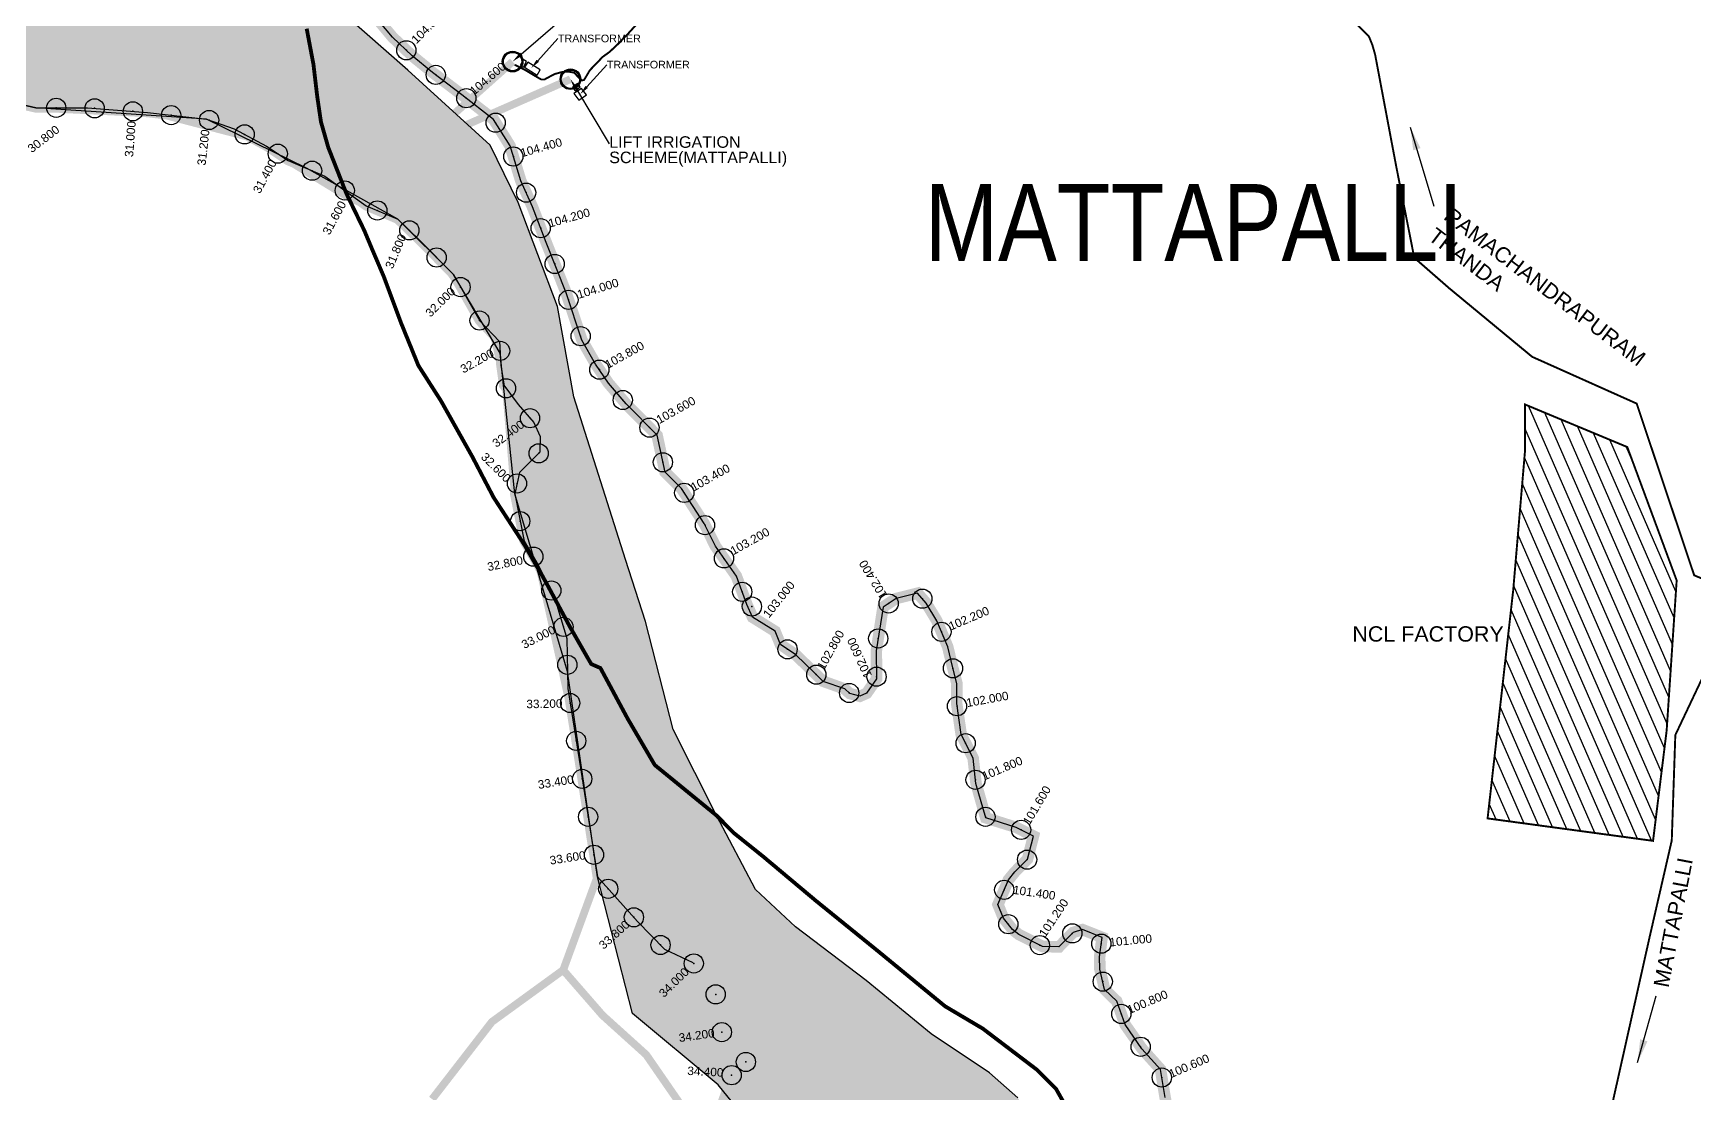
# Model space of a CAD drawing. Header units: millimetres. Extents: x 345922 to 402103, y 1833175 to 1858598.
# Drawn here: x 370049 to 374373, y 1847451 to 1850210 of the extents above; entities that cross this region are included whole.
import ezdxf
from ezdxf import colors
from ezdxf.entities.mleader import LeaderData, LeaderLine
from ezdxf.enums import TextEntityAlignment as Align
from ezdxf.math import Vec2, Vec3

# ---------------------------------------------------------------- set-up
doc = ezdxf.new("R2010")
doc.units = ezdxf.units.MM
doc.header["$PDMODE"] = 32
doc.header["$PDSIZE"] = 50
doc.linetypes.add('JIS_02_1.0', pattern=[2, 1, -1])
for name, color, linetype in [('BND', 160, 'Continuous'), ('FRL', 3, 'Continuous'), ('points', 161, 'Continuous'), ('ROADS', 10, 'Continuous'), ('STREAM111', 4, 'Continuous'), ('VILLAGE AREA', 44, 'Continuous'), ('VILLAGE NAMES', 7, 'Continuous')]:
    doc.layers.add(name, color=color, linetype=linetype)
doc.styles.add('FONT1', font='Arial')
doc.styles.get("Standard").update_dxf_attribs({"font": 'arial.ttf'})
doc.styles.add('style1', font='')
doc.styles.get('style1').set_extended_font_data('Bahnschrift Condensed')
doc.dimstyles.get("Standard").update_dxf_attribs({"dimtxt": 0.18, "dimasz": 0.18, "dimexe": 0.18, "dimexo": 0.0625, "dimgap": 0.09, "dimtad": 0, "dimtih": 1, "dimtoh": 1, "dimdec": 4, "dimzin": 0, "dimdsep": 46, "dimtxsty": 'Standard', "dimcen": 0.09, "dimadec": 0, "dimazin": 0, "dimtfac": 1, "dimtdec": 4, "dimtofl": 0, "dimtmove": 0, "dimatfit": 3, "dimfxl": 1, "dimtolj": 1, "dimtzin": 0, "dimarcsym": 0})

msp = doc.modelspace()

# ---------------------------------------------------------------- hatches: boundary and pattern name
at = {"layer": 'points', "linetype": 'Continuous'}
h = msp.add_hatch(color=190, dxfattribs=at)
edge = h.paths.add_edge_path(flags=16)
edge.add_arc((371297.4, 1850136.3), 23.8, 0, 360)
edge = h.paths.add_edge_path()
edge.add_arc((371297.4, 1850136.3), 26.9, 0, 360)
h = msp.add_hatch(color=190, dxfattribs=at)
edge = h.paths.add_edge_path(flags=16)
edge.add_arc((371448.1, 1850090.4), 23.8, 0, 360)
edge = h.paths.add_edge_path()
edge.add_arc((371448.1, 1850090.4), 26.9, 0, 360)
at = {"layer": 'STREAM111'}
h = msp.add_hatch(dxfattribs=at)
h.set_pattern_fill('DASH,_O', color=4, scale=20, angle=45)
h.set_pattern_definition([(45, (0, 0), (7e-15, 89.8025612), [63.5, -63.5])])
edge = h.paths.add_edge_path()
edge.add_line((360312.4, 1845904.9), (360480.1, 1845907.5))
edge.add_line((360480.1, 1845907.5), (360557.2, 1845894.3))
edge.add_line((360557.2, 1845894.3), (360821, 1845809.2))
edge.add_line((360821, 1845809.2), (361124.9, 1845679.8))
edge.add_line((361124.9, 1845679.8), (361436.3, 1845577.4))
edge.add_line((361436.3, 1845577.4), (361695, 1845540.3))
edge.add_line((361695, 1845540.3), (361829.6, 1845532.7))
edge.add_line((361829.6, 1845532.7), (362216, 1845547.5))
edge.add_line((362216, 1845547.5), (362300.6, 1845547))
edge.add_line((362300.6, 1845547), (362320.4, 1845505.3))
edge.add_line((362320.4, 1845505.3), (362339.3, 1845504.7))
edge.add_line((362339.3, 1845504.7), (362352.2, 1845518.6))
edge.add_line((362352.2, 1845518.6), (362450.3, 1845520.1))
edge.add_line((362450.3, 1845520.1), (362712.6, 1845397.4))
edge.add_line((362712.6, 1845397.4), (363038.7, 1845362.4))
edge.add_line((363038.7, 1845362.4), (363526.7, 1845388.4))
edge.add_line((363526.7, 1845388.4), (364040.3, 1845531.1))
edge.add_line((364040.3, 1845531.1), (364255.8, 1845521))
edge.add_line((364255.8, 1845521), (364342.1, 1845671))
edge.add_line((364342.1, 1845671), (365004.6, 1846711.3))
edge.add_line((365004.6, 1846711.3), (365605.4, 1847420.4))
edge.add_line((365605.4, 1847420.4), (365918.3, 1847841.6))
edge.add_line((365918.3, 1847841.6), (365878.7, 1848090.8))
edge.add_line((365878.7, 1848090.8), (365924, 1848305))
edge.add_line((365924, 1848305), (366156.5, 1848619.5))
edge.add_line((366156.5, 1848619.5), (366280.2, 1848725.3))
edge.add_line((366280.2, 1848725.3), (366437.8, 1848794.5))
edge.add_line((366437.8, 1848794.5), (366629.9, 1848860.6))
edge.add_line((366629.9, 1848860.6), (366661.1, 1848902.5))
edge.add_line((366661.1, 1848902.5), (366851.1, 1849031))
edge.add_line((366851.1, 1849031), (367076, 1849132))
edge.add_line((367076, 1849132), (367572, 1849263.5))
edge.add_line((367572, 1849263.5), (367784.8, 1849294.3))
edge.add_line((367784.8, 1849294.3), (368319.3, 1849535.4))
edge.add_line((368319.3, 1849535.4), (368559.9, 1849652.3))
edge.add_line((368559.9, 1849652.3), (368808.4, 1849776.7))
edge.add_line((368808.4, 1849776.7), (369389.2, 1850008.7))
edge.add_line((369389.2, 1850008.7), (369588.7, 1850036.9))
edge.add_line((369588.7, 1850036.9), (369888.9, 1850054.2))
edge.add_line((369888.9, 1850054.2), (370056.2, 1850015.8))
edge.add_line((370056.2, 1850015.8), (370500.8, 1849986.4))
edge.add_line((370500.8, 1849986.4), (370760.6, 1849858.5))
edge.add_line((370760.6, 1849858.5), (370998.4, 1849726.3))
edge.add_line((370998.4, 1849726.3), (371143.5, 1849582))
edge.add_line((371143.5, 1849582), (371265.2, 1849377))
edge.add_line((371265.2, 1849377), (371303, 1849010.8))
edge.add_line((371303, 1849010.8), (371440.3, 1848548.1))
edge.add_line((371440.3, 1848548.1), (371518.2, 1848014))
edge.add_line((371518.2, 1848014), (371609.4, 1847658))
edge.add_line((371609.4, 1847658), (371832.6, 1847472.2))
edge.add_line((371832.6, 1847472.2), (372158.3, 1847071.2))
edge.add_line((372158.3, 1847071.2), (372338.4, 1846857.5))
edge.add_line((372338.4, 1846857.5), (372543.7, 1846547.9))
edge.add_line((372543.7, 1846547.9), (372690.6, 1846393.3))
edge.add_line((372690.6, 1846393.3), (373054, 1846066.4))
edge.add_line((373054, 1846066.4), (373259, 1845909.1))
edge.add_line((373259, 1845909.1), (373481, 1845784.8))
edge.add_line((373481, 1845784.8), (373756.3, 1845640.9))
edge.add_line((373756.3, 1845640.9), (373996.6, 1845568.4))
edge.add_line((373996.6, 1845568.4), (374200, 1845585.5))
edge.add_line((374200, 1845585.5), (374487.4, 1845634.4))
edge.add_line((374487.4, 1845634.4), (374726.7, 1845715.3))
edge.add_line((374726.7, 1845715.3), (375064.6, 1845862.9))
edge.add_line((375064.6, 1845862.9), (375537.5, 1845990.1))
edge.add_line((375537.5, 1845990.1), (375905.4, 1846141.8))
edge.add_line((375905.4, 1846141.8), (375577, 1846618.8))
edge.add_line((375577, 1846618.8), (375526.7, 1846545.7))
edge.add_line((375526.7, 1846545.7), (375428.1, 1846321.7))
edge.add_line((375428.1, 1846321.7), (375393.9, 1846260.6))
edge.add_line((375393.9, 1846260.6), (375319.8, 1846223.6))
edge.add_line((375319.8, 1846223.6), (375200.2, 1846158.1))
edge.add_line((375200.2, 1846158.1), (374896.2, 1846028.1))
edge.add_line((374896.2, 1846028.1), (374775.1, 1845992.5))
edge.add_line((374775.1, 1845992.5), (374659.8, 1845954.1))
edge.add_line((374659.8, 1845954.1), (374468.6, 1845908.4))
edge.add_line((374468.6, 1845908.4), (374304.7, 1845888.5))
edge.add_line((374304.7, 1845888.5), (374162.3, 1845877.1))
edge.add_line((374162.3, 1845877.1), (373881.3, 1845912.8))
edge.add_line((373881.3, 1845912.8), (373777.3, 1845949.8))
edge.add_line((373777.3, 1845949.8), (373681.8, 1846023.8))
edge.add_line((373681.8, 1846023.8), (373544.8, 1846193.8))
edge.add_line((373544.8, 1846193.8), (373472.2, 1846297.7))
edge.add_line((373472.2, 1846297.7), (373393.8, 1846394.5))
edge.add_line((373393.8, 1846394.5), (373284.1, 1846492.6))
edge.add_line((373284.1, 1846492.6), (373009.7, 1846804.4))
edge.add_line((373009.7, 1846804.4), (372901.1, 1846958.2))
edge.add_line((372901.1, 1846958.2), (372766.8, 1847192.8))
edge.add_line((372766.8, 1847192.8), (372656.1, 1847372.7))
edge.add_line((372656.1, 1847372.7), (372613, 1847438))
edge.add_line((372613, 1847438), (372539.3, 1847503.3))
edge.add_line((372539.3, 1847503.3), (372387.6, 1847604.7))
edge.add_line((372387.6, 1847604.7), (372217.7, 1847744.1))
edge.add_line((372217.7, 1847744.1), (372034, 1847883.4))
edge.add_line((372034, 1847883.4), (371929.6, 1847980.7))
edge.add_line((371929.6, 1847980.7), (371828.7, 1848173.2))
edge.add_line((371828.7, 1848173.2), (371715.3, 1848396.9))
edge.add_line((371715.3, 1848396.9), (371643.8, 1848678.5))
edge.add_line((371643.8, 1848678.5), (371591.1, 1848840))
edge.add_line((371591.1, 1848840), (371456.5, 1849263.5))
edge.add_line((371456.5, 1849263.5), (371414.2, 1849498.9))
edge.add_line((371414.2, 1849498.9), (371312, 1849769.7))
edge.add_line((371312, 1849769.7), (371239, 1849918.9))
edge.add_line((371239, 1849918.9), (371024.5, 1850114.1))
edge.add_line((371024.5, 1850114.1), (370792.3, 1850318.7))
edge.add_line((370792.3, 1850318.7), (370617, 1850424.1))
edge.add_line((370617, 1850424.1), (370453.2, 1850451.6))
edge.add_line((370453.2, 1850451.6), (370045.9, 1850438.7))
edge.add_line((370045.9, 1850438.7), (369901.1, 1850435.9))
edge.add_line((369901.1, 1850435.9), (369863.2, 1850432))
edge.add_line((369863.2, 1850432), (369636.1, 1850417.2))
edge.add_line((369636.1, 1850417.2), (369473.7, 1850396.9))
edge.add_line((369473.7, 1850396.9), (369263.9, 1850383.4))
edge.add_line((369263.9, 1850383.4), (369125.1, 1850352.9))
edge.add_line((369125.1, 1850352.9), (368996.5, 1850292.1))
edge.add_line((368996.5, 1850292.1), (368861.2, 1850204.2))
edge.add_line((368861.2, 1850204.2), (368671.7, 1850102.8))
edge.add_line((368671.7, 1850102.8), (368448.3, 1850018.3))
edge.add_line((368448.3, 1850018.3), (368272.4, 1849913.5))
edge.add_line((368272.4, 1849913.5), (368004.2, 1849827.1))
edge.add_line((368004.2, 1849827.1), (367788.8, 1849714.8))
edge.add_line((367788.8, 1849714.8), (367519.3, 1849605.2))
edge.add_line((367519.3, 1849605.2), (367186.6, 1849449))
edge.add_line((367186.6, 1849449), (366786.7, 1849232))
edge.add_line((366786.7, 1849232), (366520.6, 1849095.8))
edge.add_line((366520.6, 1849095.8), (366203.8, 1848968.1))
edge.add_line((366203.8, 1848968.1), (366030.8, 1848868.4))
edge.add_line((366030.8, 1848868.4), (365841.2, 1848735.4))
edge.add_line((365841.2, 1848735.4), (365673, 1848657.9))
edge.add_arc((365678.8, 1848638.8), 20, 106.8474, 172.1337)
edge.add_arc((366210.4, 1848161.8), 730.8, 138.9743, 154.1147)
edge.add_line((365552.9, 1848480.9), (365495.4, 1848364.8))
edge.add_arc((365995.6, 1848175.1), 535, 159.2374, 179.5382)
edge.add_line((365460.7, 1848179.4), (365365.8, 1848042.3))
edge.add_line((365365.8, 1848042.3), (365228.7, 1847989.9))
edge.add_line((365228.7, 1847989.9), (365128.7, 1847897.9))
edge.add_line((365128.7, 1847897.9), (364872.5, 1847479.8))
edge.add_spline(control_points=[(364872.5, 1847479.8), (364751.5, 1847238.1), (364508.2, 1846751.8), (364198.4, 1846147.9), (363744.8, 1845891.7), (363315.2, 1845910.5), (362809.7, 1845812), (362342.9, 1846131.5), (361754.6, 1846130), (361221.5, 1846087.1), (360745.8, 1846143.6), (360403.7, 1846216.2), (360146.2, 1846435.8), (359817, 1846535.7), (359424, 1846595.5), (359070.8, 1846351.3), (358733.8, 1846232.3), (358457.7, 1845994.9), (358118.2, 1845832.2), (357705.8, 1845724.4), (357317.7, 1845758.8), (357023.9, 1845510.6), (356849.3, 1845128.2), (356580, 1844792.4), (356446, 1844297.4), (356030.9, 1843955.3), (355574.1, 1843591.3), (355217, 1843272.9), (354944.6, 1842979.2), (354741.7, 1842776.2), (354523.6, 1842634), (354411.3, 1842454.7), (354037.5, 1842257.1), (353652.6, 1842879.1), (352957.2, 1842601.1), (352440.3, 1843123.6), (351871, 1843339), (351505.9, 1843559), (351379.9, 1843635)], knot_values=[0, 0, 0, 0, 816.927526, 1643.761803, 1962.087642, 2311.263035, 2917.580945, 3432.028985, 3904.205199, 4642.49363, 5040.443251, 5342.292141, 5671.412453, 6026.576286, 6370.093912, 6811.380667, 7250.662048, 7436.99095, 7895.132819, 8364.635402, 8711.468131, 9007.199942, 9440.815909, 9972.938838, 10276.359737, 10947.391125, 11503.408839, 12052.094683, 12374.742608, 12705.71871, 12912.047162, 13143.644243, 13334.200632, 14061.252952, 14648.51574, 15221.119517, 16056.071013, 16495.766696, 16495.766696, 16495.766696, 16495.766696], degree=3, periodic=0)
edge.add_line((351379.9, 1843635), (351106.5, 1843677.9))
edge.add_line((351106.5, 1843677.9), (350518.1, 1843637.9))
edge.add_line((350518.1, 1843637.9), (349724.7, 1843369))
edge.add_line((349724.7, 1843369), (349436.5, 1843040.9))
edge.add_line((349436.5, 1843040.9), (349048.2, 1842444.9))
edge.add_line((349048.2, 1842444.9), (348671.9, 1842188.8))
edge.add_line((348671.9, 1842188.8), (348888.3, 1841967.1))
edge.add_line((348888.3, 1841967.1), (349205.6, 1842299.6))
edge.add_line((349205.6, 1842299.6), (349306, 1842415.8))
edge.add_line((349306, 1842415.8), (349375, 1842547))
edge.add_line((349375, 1842547), (349580.2, 1842817.4))
edge.add_line((349580.2, 1842817.4), (349946.5, 1843185.7))
edge.add_line((349946.5, 1843185.7), (350272.4, 1843335.3))
edge.add_line((350272.4, 1843335.3), (350789.1, 1843428))
edge.add_line((350789.1, 1843428), (350998.9, 1843450.7))
edge.add_line((350998.9, 1843450.7), (351278.4, 1843398.7))
edge.add_line((351278.4, 1843398.7), (351614, 1843322.1))
edge.add_line((351614, 1843322.1), (352008.9, 1843081.7))
edge.add_line((352008.9, 1843081.7), (352174.8, 1842941.3))
edge.add_line((352174.8, 1842941.3), (352417, 1842669.9))
edge.add_line((352417, 1842669.9), (353146.2, 1842474.1))
edge.add_line((353146.2, 1842474.1), (353409.4, 1842271.6))
edge.add_line((353409.4, 1842271.6), (354057, 1842133))
edge.add_line((354057, 1842133), (354305.9, 1842172.8))
edge.add_line((354305.9, 1842172.8), (354684.2, 1842415.5))
edge.add_line((354684.2, 1842415.5), (355191.1, 1842879.5))
edge.add_line((355191.1, 1842879.5), (355737, 1843173.6))
edge.add_line((355737, 1843173.6), (356070, 1843283.5))
edge.add_line((356070, 1843283.5), (356311.5, 1843442.1))
edge.add_line((356311.5, 1843442.1), (356569.1, 1843861.7))
edge.add_line((356569.1, 1843861.7), (356851.2, 1844266.5))
edge.add_line((356851.2, 1844266.5), (357016.9, 1844488.8))
edge.add_line((357016.9, 1844488.8), (357044.6, 1844633.6))
edge.add_line((357044.6, 1844633.6), (357119.9, 1844730.1))
edge.add_line((357119.9, 1844730.1), (357281.4, 1844886.2))
edge.add_line((357281.4, 1844886.2), (357507.2, 1845123.6))
edge.add_line((357507.2, 1845123.6), (357846, 1845373.9))
edge.add_line((357846, 1845373.9), (358539.6, 1845695.9))
edge.add_line((358539.6, 1845695.9), (358987.5, 1845842.6))
edge.add_line((358987.5, 1845842.6), (359498.8, 1845883.5))
edge.add_line((359498.8, 1845883.5), (360096, 1845862))
edge.add_line((360096, 1845862), (360175.6, 1845873.5))
edge.add_line((360175.6, 1845873.5), (360312.4, 1845904.9))
at = {"layer": 'VILLAGE AREA'}
h = msp.add_hatch(dxfattribs=at)
h.set_pattern_fill('ANSI31,_O', color=256, scale=10, angle=68.5464)
h.set_pattern_definition([(113.5464313, (0, 0), (-29.1063882, -12.6838743), [])])
h.paths.add_polyline_path([(374199.8, 1849132.7), (374328.4, 1848785.4), (374302.3, 1848394.6), (374266.9, 1848107.4), (373836.1, 1848165.8), (373902.8, 1848760.2), (373933.4, 1849121.4), (373933.4, 1849243.6)])

# ---------------------------------------------------------------- linework, layer by layer
at = {"layer": 'BND', "linetype": 'JIS_02_1.0', "lineweight": 30, "ltscale": 50}
for points, const_width in [([(370761.3, 1850221.9), (370778.9, 1850128.9), (370788.6, 1850046.2), (370798.4, 1849979.6), (370817.4, 1849912.9), (370864.8, 1849792.3), (370911.1, 1849696.8), (370931.4, 1849648.4), (370961.8, 1849577.1), (371006.8, 1849456.3), (371052.1, 1849344.9), (371111.1, 1849252.6), (371192.6, 1849107.4), (371248, 1849001.5), (371328.7, 1848877.4), (371383, 1848782.9), (371447.5, 1848663.1), (371502.1, 1848567.8), (371526.1, 1848557.3), (371597.4, 1848424.8), (371667.6, 1848304.9), (371828.7, 1848173.2), (371873.1, 1848128.1), (371948.4, 1848067.8), (372086.4, 1847952), (372250.7, 1847818.8), (372423.5, 1847676.7), (372521.8, 1847618.5), (372662.1, 1847511.9), (372712.2, 1847462.1), (372828.1, 1847256.2)], 10), ([(369503, 1850013), (369888.9, 1850054.2), (370056.2, 1850015.8), (370379.3, 1850000.1), (370614.7, 1849938.7), (370869.3, 1849783.2), (370998.4, 1849726.3), (371128.6, 1849597), (371249.2, 1849422.3), (371280.1, 1849286), (371303, 1849010.8), (371371.3, 1848803.3), (371451.8, 1848437.4), (371518.2, 1848014), (371429.1, 1847771)], 20), ([(371087.9, 1847435), (371243.5, 1847636.1), (371429.1, 1847771), (371531.7, 1847653.1), (371645.2, 1847550.7), (371748.4, 1847401.3)], 20)]:
    msp.add_lwpolyline(points, dxfattribs=dict(at, const_width=const_width))
at = {"layer": 'FRL', "color": 84, "const_width": 30}
msp.add_lwpolyline([(370953, 1850238), (370984.6, 1850200), (371036.3, 1850151), (371089.1, 1850108), (371165.3, 1850049.7), (371248, 1849985.6), (371290.8, 1849917), (371318.9, 1849825.6), (371348.9, 1849758.4), (371385, 1849665.2), (371436.8, 1849534.1), (371478, 1849411), (371513.7, 1849348.7), (371546.8, 1849299.1), (371592.9, 1849245), (371673.7, 1849163.2), (371694.4, 1849067.3), (371736.8, 1849025.2), (371796.4, 1848933.4), (371825.5, 1848874.6), (371880, 1848796.8), (371907.6, 1848722.7), (371922.2, 1848689.6), (371980.8, 1848653), (371994.6, 1848618.9), (372035, 1848591.4), (372082.4, 1848545.5), (372106.5, 1848522.7), (372162.3, 1848502.8), (372175.4, 1848491), (372201.5, 1848483.8), (372219.2, 1848491.5), (372245.2, 1848529), (372244.5, 1848602.5), (372262, 1848716.2), (372295.9, 1848738.2), (372352, 1848752.2), (372374.1, 1848726.6), (372402, 1848680.6), (372430.3, 1848612.8), (372443.5, 1848558.3), (372454.4, 1848517.1), (372453.7, 1848464.7), (372465.5, 1848384), (372496.6, 1848323), (372504, 1848257.1), (372529.4, 1848167.4), (372609, 1848142.3), (372653.6, 1848119.9), (372638.2, 1848059.6), (372605.2, 1848026.4), (372588.5, 1848006), (372561.2, 1847941.7), (372575.5, 1847906.2), (372599.1, 1847876.7), (372615.5, 1847863.6), (372677.3, 1847832.5), (372719.8, 1847831.1), (372757.3, 1847869), (372781.2, 1847876.4), (372832.2, 1847856.2), (372826, 1847805.3), (372826.6, 1847773.5), (372839, 1847720.6), (372870.5, 1847689.9), (372892.2, 1847629), (372936.2, 1847566.3), (372984.5, 1847512.4), (372996.4, 1847439.5), (373005.1, 1847395.9)], dxfattribs=at)
at = {"layer": 'FRL', "color": 82}
msp.add_lwpolyline([(372996.4, 1847439.5), (372984.5, 1847512.4), (372936.2, 1847566.3), (372892.2, 1847629), (372870.5, 1847689.9), (372839, 1847720.6), (372826.6, 1847773.5), (372826, 1847805.3), (372832.2, 1847856.2), (372781.2, 1847876.4), (372757.3, 1847869), (372719.8, 1847831.1), (372677.3, 1847832.5), (372615.5, 1847863.6), (372599.1, 1847876.7), (372575.5, 1847906.2), (372561.2, 1847941.7), (372588.5, 1848006), (372605.2, 1848026.4), (372638.2, 1848059.6), (372653.6, 1848119.9), (372609, 1848142.3), (372529.4, 1848167.4), (372504, 1848257.1), (372496.6, 1848323), (372465.5, 1848384), (372453.7, 1848464.7), (372454.4, 1848517.1), (372443.5, 1848558.3), (372430.3, 1848612.8), (372402, 1848680.6), (372374.1, 1848726.6), (372352, 1848752.2), (372295.9, 1848738.2), (372262, 1848716.2), (372244.5, 1848602.5), (372245.2, 1848529), (372219.2, 1848491.5), (372201.5, 1848483.8), (372175.4, 1848491), (372162.3, 1848502.8), (372106.5, 1848522.7), (372082.4, 1848545.5), (372035, 1848591.4), (371994.6, 1848618.9), (371980.8, 1848653), (371922.2, 1848689.6), (371907.6, 1848722.7), (371880, 1848796.8), (371825.5, 1848874.6), (371796.4, 1848933.4), (371736.8, 1849025.2), (371694.4, 1849067.3), (371673.7, 1849163.2), (371592.9, 1849245), (371546.8, 1849299.1), (371513.7, 1849348.7), (371478, 1849411), (371436.8, 1849534.1), (371385, 1849665.2), (371348.9, 1849758.4), (371318.9, 1849825.6), (371290.8, 1849917), (371248, 1849985.6), (371165.3, 1850049.7), (371089.1, 1850108), (371036.3, 1850151), (370984.6, 1850200), (370953, 1850238)], dxfattribs=at)
at = {"layer": 'FRL', "color": 84}
msp.add_lwpolyline([(369888.9, 1850054.2, 25, 25, 0), (370056.2, 1850015.8, 25, 25, 0), (370190.8, 1850016, 25, 25, 0), (370346.5, 1850003.8, 25, 25, 0), (370500.8, 1849986.4, 25, 25, 0), (370572.8, 1849961.3, 25, 25, 0), (370656.5, 1849916.1, 25, 25, 0), (370712.7, 1849878.9, 25, 25, 0), (370808.4, 1849838, 25, 25, 0), (370916.3, 1849760.9, 25, 25, 0), (370998.4, 1849726.3, 25, 25, 0), (371055.1, 1849671, 25, 25, 0), (371143.5, 1849582, 25, 25, 0), (371211.9, 1849461.1, 25, 25, 0), (371263.2, 1849407.8, 25, 25, 0), (371267.1, 1849346.3, 25, 25, 0), (371274.3, 1849296.2, 25, 25, 0), (371274.3, 1849293.9, 25, 25, 0), (371312.1, 1849243.1, 25, 25, 0), (371353, 1849196.2, 25, 25, 0), (371369.6, 1849160.3, 25, 25, 0), (371368.3, 1849119.3, 25, 25, 0), (371315.1, 1849066, 25, 25, 0), (371303, 1849010.8, 25, 25, 0), (371327.8, 1848887.6, 25, 25, 0), (371363.5, 1848826.8, 25, 25, 0), (371406, 1848744.2, 25, 25, 0), (371438.9, 1848634.5, 25, 25, 0), (371441.1, 1848504.3, 25, 25, 0), (371474.3, 1848297.1, 25, 25, 0), (371518.2, 1848014, 25, 25, 0), (371622.8, 1847897.7, 25, 25, 0), (371693.1, 1847825.6, 25, 25, 0), (371767, 1847791, 25, 25, 0), (371825, 1847717, 25, 25, 0), (371840, 1847612, 25, 25, 0), (371893, 1847550, 25, 25, 0), (371927, 1847498, 25, 25, 0), (371868, 1847498, 25, 25, 0), (371841, 1847418, 25, 25, 0)], format="xyseb", dxfattribs=at)
at = {"layer": 'points', "color": 190, "linetype": 'Continuous', "const_width": 20}
for points in [[(371121, 1849978.7), (371297.4, 1850136.3)], [(371150.2, 1849959.6), (371448.1, 1850090.4)]]:
    msp.add_lwpolyline(points, dxfattribs=at)
at = {"layer": 'points', "color": 190, "linetype": 'Continuous'}
for points in [[(371326, 1850122), (371333.5, 1850136.6), (371324.6, 1850142), (371317.4, 1850126.1), (371326, 1850122)], [(371361.5, 1850100.9), (371369.3, 1850115), (371337.2, 1850135.1), (371328, 1850121.6), (371361.5, 1850100.9)], [(371453.7, 1850068.7), (371460.4, 1850060.2), (371473.4, 1850070.1), (371466.4, 1850079), (371453.7, 1850068.7)], [(371457.2, 1850053.5), (371470.1, 1850036), (371489.6, 1850049.9), (371477.2, 1850066.3), (371457.2, 1850053.5)]]:
    msp.add_lwpolyline(points, dxfattribs=at)
at = {"layer": 'points', "color": 2, "linetype": 'Continuous'}
msp.add_lwpolyline([(369888.9, 1850054.2), (370056.2, 1850015.8), (370190.8, 1850016), (370346.5, 1850003.8), (370500.8, 1849986.4), (370572.8, 1849961.3), (370656.5, 1849916.1), (370712.7, 1849878.9), (370808.4, 1849838), (370916.3, 1849760.9), (370998.4, 1849726.3), (371055.1, 1849671), (371143.5, 1849582), (371211.9, 1849461.1), (371263.2, 1849407.8), (371267.1, 1849346.3), (371274.3, 1849296.2), (371274.3, 1849293.9), (371312.1, 1849243.1), (371353, 1849196.2), (371369.6, 1849160.3), (371368.3, 1849119.3), (371315.1, 1849066), (371303, 1849010.8), (371327.8, 1848887.6), (371363.5, 1848826.8), (371406, 1848744.2), (371438.9, 1848634.5), (371441.1, 1848504.3), (371474.3, 1848297.1), (371518.2, 1848014), (371622.8, 1847897.7), (371693.1, 1847825.6), (371767, 1847791)], dxfattribs=at)
at = {"layer": 'points', "color": 190}
for centre, radius in [((371297.4, 1850136.3), 26.9), ((371297.4, 1850136.3), 23.8), ((371448.1, 1850090.4), 26.9), ((371448.1, 1850090.4), 23.8)]:
    msp.add_circle(centre, radius, dxfattribs=at)
at = {"layer": 'points'}
for p in [(371020.8, 1850165.7), (371097.5, 1850101.6), (371176.9, 1850040.8), (370109.1, 1850015.9), (370209.1, 1850014.6), (370308.7, 1850006.8), (370408.2, 1849996.8), (370507.3, 1849984.1), (370599.7, 1849946.7), (371253.3, 1849977.1), (370686.1, 1849896.5), (371299.4, 1849889.1), (370775.3, 1849852.1), (370860.5, 1849800.8), (371332.6, 1849795), (370945.2, 1849748.7), (371028.7, 1849696.8), (371370.6, 1849702.5), (371099.6, 1849626.2), (371407.1, 1849609.4), (371162, 1849549.2), (371442.9, 1849516), (371211.3, 1849462.1), (371474.6, 1849421.2), (371264.8, 1849383.1), (371523.4, 1849334.2), (371280.4, 1849285.7), (371584.3, 1849255.1), (371342.9, 1849207.7), (371653.8, 1849183.3), (371365.4, 1849116.4), (371688.8, 1849093), (371308.9, 1849037.9), (371744.4, 1849013.5), (371317.2, 1848939.9), (371798.4, 1848929.4), (371351.4, 1848847.4), (371847.8, 1848842.8), (371398.3, 1848759.1), (371895.3, 1848755.7), (372364.4, 1848737.8), (371920.5, 1848717.4), (372276.5, 1848725.6), (371429.9, 1848664.5), (372414.1, 1848651.6), (372013.4, 1848606.1), (372249.4, 1848634.4), (371440.1, 1848565.8), (372444, 1848556.5), (372088.2, 1848540.1), (372245.1, 1848534.8), (372173.8, 1848492.5), (371447.2, 1848466.3), (372454.6, 1848457.9), (371463, 1848367.6), (372477, 1848361.5), (371478.7, 1848268.8), (372502.9, 1848266.5), (371494, 1848170), (372528.6, 1848170), (372621.4, 1848136.1), (371509.3, 1848071.2), (372637.1, 1848058.5), (371546.4, 1847982.7), (372577.4, 1847979.9), (371613.3, 1847908.3), (372588.2, 1847890.4), (372754.8, 1847866.5), (371682.7, 1847836.3), (372670.4, 1847835.9), (372830.2, 1847839.7), (371769.1, 1847788.3), (372834.2, 1847740.9), (371826.3, 1847707.7), (372882.3, 1847656.8), (371842.2, 1847609.4), (372932.7, 1847571.3), (371904.9, 1847531.8), (371867.8, 1847497.4), (372987.9, 1847491.1)]:
    msp.add_point(p, dxfattribs=at)
at = {"layer": 'ROADS', "const_width": 5}
for points in [[(376034.3, 1852929.1), (375965.6, 1852776.1), (375890.5, 1852679.8), (375651.1, 1852040.5), (375469.9, 1851553.1), (375323.3, 1851017.1), (375166.2, 1850438.2), (375081.9, 1850116.9), (374985.5, 1849767.8), (374892.9, 1849553.6), (374656.6, 1849069.2), (374496.5, 1848745.2), (374324.9, 1848382.9), (374315.6, 1848108.3), (374256.6, 1847851.1), (374155.1, 1847397.2), (374009.8, 1847091.6), (373924.5, 1846700.1), (373771, 1846586.8), (373676.4, 1846448.3), (373552, 1846583.1), (373358.2, 1846875.7), (373284.7, 1846933.7), (373252.9, 1846981)], [(374497.2, 1848747.4), (374374.1, 1848798.7), (374224.2, 1849245.9), (373952.2, 1849367.6), (373736.2, 1849546.1), (373645.2, 1849625.5), (373598.6, 1849861.1), (373543.2, 1850154.6), (373535.9, 1850180), (373527, 1850201.8), (373473.2, 1850255.9), (373341.3, 1850382.6), (373292.4, 1850418.7), (373231.7, 1850454.3), (373183.2, 1850480.6), (373173.2, 1850492.6), (373172.3, 1850507.9), (373172.7, 1850540.3), (373181.6, 1850590.2), (373189.1, 1850634.4), (373176.2, 1850641.1), (373131.3, 1850660.5), (373095.6, 1850687.8)], [(371302.8, 1850127.8), (371329.5, 1850114.8), (371354.1, 1850099.9), (371372.1, 1850089.6), (371380.3, 1850089.6), (371394.1, 1850097.1), (371407.9, 1850104.2), (371426.6, 1850109.1), (371442.5, 1850110.1), (371457.3, 1850107.5), (371472.8, 1850091.9), (371477.7, 1850087.2), (371483.2, 1850088.3), (371489.4, 1850098), (371498.4, 1850113.6), (371509.1, 1850124.7), (371531.9, 1850148.4), (371550.3, 1850161.7), (371572.5, 1850182.6), (371596.8, 1850207.5), (371621.7, 1850234.8)]]:
    msp.add_lwpolyline(points, dxfattribs=at)
at = {"layer": 'STREAM111', "color": 4}
for points in [[(372613, 1847438), (372539.3, 1847503.3), (372387.6, 1847604.7), (372217.7, 1847744.1), (372034, 1847883.4), (371929.6, 1847980.7), (371828.7, 1848173.2), (371715.3, 1848396.9), (371643.8, 1848678.5), (371591.1, 1848840), (371456.5, 1849263.5), (371414.2, 1849498.9), (371312, 1849769.7), (371239, 1849918.9), (371024.5, 1850114.1), (370792.3, 1850318.7)], [(373481, 1845784.8), (373259, 1845909.1), (373054, 1846066.4), (372690.6, 1846393.3), (372543.7, 1846547.9), (372338.4, 1846857.5), (372158.3, 1847071.2), (371832.6, 1847472.2), (371609.4, 1847658), (371518.2, 1848014), (371440.3, 1848548.1), (371303, 1849010.8), (371265.2, 1849377), (371143.5, 1849582), (370998.4, 1849726.3), (370760.6, 1849858.5), (370500.8, 1849986.4), (370056.2, 1850015.8), (369888.9, 1850054.2)]]:
    msp.add_lwpolyline(points, dxfattribs=at)
at = {"layer": 'VILLAGE AREA', "const_width": 5}
msp.add_lwpolyline([(374199.8, 1849132.7), (374328.4, 1848785.4), (374302.3, 1848394.6), (374266.9, 1848107.4), (373836.1, 1848165.8), (373902.8, 1848760.2), (373933.4, 1849121.4), (373933.4, 1849243.6), (374199.8, 1849132.7)], dxfattribs=at)

# ---------------------------------------------------------------- texts
at = {"layer": 'points', "color": 1}
for s, rotation, p in [('104.800', 45.1141, (371047.1, 1850180.9)), ('104.600', 40.4231, (371197.6, 1850047.9)), ('104.400', 15.7088, (371321.5, 1849887.1)), ('104.200', 15.7088, (371394.1, 1849704)), ('104.000', 17.3427, (371469.7, 1849518.4)), ('103.800', 29.247, (371545.8, 1849336)), ('103.600', 29.247, (371679.5, 1849192.2)), ('103.400', 29.247, (371769.2, 1849016.6)), ('103.200', 29.247, (371872.2, 1848850.8)), ('102.400', 121.2124, (372274.4, 1848746.2)), ('103.000', 51.4728, (371964.8, 1848685.8)), ('102.200', 23.0729, (372438.7, 1848654.9)), ('102.800', 61.0162, (372108.4, 1848550.7)), ('102.600', 114.4779, (372233.5, 1848538.1)), ('102.000', 10.204, (372481, 1848455.5)), ('101.800', 23.0729, (372525.7, 1848264.6)), ('101.600', 59.144, (372643.3, 1848146.8)), ('101.400', 351.6729, (372599.2, 1847969.7)), ('101.200', 56.2557, (372684.6, 1847854.8)), ('101.000', 5.4909, (372852.6, 1847832.2)), ('100.800', 23.0729, (372903.7, 1847656.2)), ('100.600', 23.0729, (373012, 1847489.6))]:
    msp.add_text(s, height=22, rotation=rotation, dxfattribs=at).set_placement(p)
for s, rotation, p in [('30.800', 37.4665, (370113.4, 1849963.4)), ('31.000', 85.5192, (370305.6, 1849981.5)), ('31.200', 83.5401, (370497.5, 1849959.4)), ('31.400', 61.6136, (370674.4, 1849878.6)), ('31.600', 61.6136, (370855.6, 1849770.9)), ('31.800', 67.1407, (371011.4, 1849685.6)), ('32.000', 44.7826, (371142.5, 1849543.3)), ('32.200', 29.502, (371245.9, 1849379.8)), ('32.400', 36.7118, (371323.7, 1849195.4)), ('32.600', 315.0395, (371287.5, 1849046.3)), ('32.800', 11.3646, (371323.9, 1848839)), ('33.000', 27.2329, (371406.4, 1848659.4)), ('33.200', 0.9813, (371427.2, 1848465.2)), ('33.400', 9.0833, (371456.2, 1848268.1)), ('33.600', 8.8254, (371487.2, 1848070.6)), ('33.800', 41.966, (371596.9, 1847894.6)), ('34.000', 44.2839, (371751.1, 1847771.6)), ('34.200', 8.1301, (371823.2, 1847607.6)), ('34.400', 357.1082, (371846.4, 1847504.3))]:
    msp.add_text(s, height=22, rotation=rotation, dxfattribs=at).set_placement(p, align=Align.MIDDLE_RIGHT)
at = {"layer": 'ROADS'}
msp.add_text('MATTAPALLI', height=40, rotation=79.2225, dxfattribs=at).set_placement((374307, 1847723.4))
at = {"layer": 'ROADS', "insert": (373743, 1849759.6), "char_height": 40, "width": 655.543, "attachment_point": 1, "rotation": 322.7337}
msp.add_mtext('RAMACHANDRAPURAM THANDA', dxfattribs=at)
at = {"layer": 'VILLAGE AREA', "insert": (373483.9, 1848666.1), "char_height": 40, "width": 394.261, "attachment_point": 1}
msp.add_mtext('NCL FACTORY', dxfattribs=at)
at = {"layer": 'VILLAGE NAMES', "color": 0, "style": 'style1'}
msp.add_text('MATTAPALLI', height=200, dxfattribs=at).set_placement((372370.7, 1849617.3))

# ---------------------------------------------------------------- leaders
at = {"color": 0, "linetype": 'Continuous'}
ml = msp.add_multileader_mtext('Standard', dxfattribs=at)
ml.set_content('\\pxsm0.8,ql;LIFT IRRIGATION SCHEME\\P({\\fArial|b0|i0|c0|p34;\\C256;RAMACHANDRAPURAM THANDA})', style='FONT1')
ml.set_leader_properties()
ml.build(insert=Vec2(0, 0))
ml.multileader.update_dxf_attribs({"text_right_attachment_type": 6, "dogleg_length": 0.36, "arrow_head_size": 30})
ctx = ml.context
ctx.base_point, ctx.char_height, ctx.arrow_head_size, ctx.landing_gap_size, ctx.plane_origin = Vec3(371529.2, 1850336.9), 30, 30, 0.09, Vec3(372927.7, 1850461.7)
ctx.right_attachment = 6
notes = []
notes.append((ctx, [(1, (1, 1, 0), (371528.8, 1850336.9), (1, 0), 0.36, [(0, [(371297.4, 1850136.3)], 0, [])])]))
ctx.mtext.insert, ctx.mtext.flow_direction = Vec3(371529.2, 1850356.3), 5
ml = msp.add_multileader_mtext('Standard', dxfattribs=at)
ml.set_content('\\pxsm0.8,ql;LIFT IRRIGATION \\PSCHEME({\\fArial|b0|i0|c0|p34;\\C256;MATTAPALLI})', style='FONT1')
ml.set_leader_properties()
ml.build(insert=Vec2(0, 0))
ml.multileader.update_dxf_attribs({"text_right_attachment_type": 6, "dogleg_length": 0.36, "arrow_head_size": 30})
ctx = ml.context
ctx.base_point, ctx.char_height, ctx.arrow_head_size, ctx.landing_gap_size, ctx.plane_origin = Vec3(371548.9, 1849922.4), 30, 30, 0.09, Vec3(373524.4, 1849904)
ctx.right_attachment = 6
notes.append((ctx, [(1, (1, 1, 0), (371548.5, 1849922.4), (1, 0), 0.36, [(0, [(371448.1, 1850090.4)], 0, [])])]))
ctx.mtext.insert, ctx.mtext.flow_direction = Vec3(371549, 1849941.8), 5
at = {"layer": 'points', "color": 190, "linetype": 'Continuous'}
ml = msp.add_multileader_mtext('Standard', dxfattribs=at)
ml.set_content('TRANSFORMER', color=190, style='FONT1')
ml.set_leader_properties()
ml.build(insert=Vec2(0, 0))
ml.multileader.update_dxf_attribs({"text_right_attachment_type": 6, "dogleg_length": 0.36, "arrow_head_size": 25})
ctx = ml.context
ctx.base_point, ctx.char_height, ctx.arrow_head_size, ctx.landing_gap_size, ctx.plane_origin = Vec3(371415.4, 1850196.3), 20, 25, 0.09, Vec3(371346.2, 1850119.7)
ctx.right_attachment = 6
notes.append((ctx, [(0, (1, 1, 0), (371415, 1850196.3), (1, 0), 0.36, [(0, [(371346.2, 1850119.7)], 0, [])])]))
ctx.mtext.insert, ctx.mtext.flow_direction = Vec3(371415.5, 1850206.4), 5
ml = msp.add_multileader_mtext('Standard', dxfattribs=at)
ml.set_content('TRANSFORMER', color=190, style='FONT1')
ml.set_leader_properties()
ml.build(insert=Vec2(0, 0))
ml.multileader.update_dxf_attribs({"text_right_attachment_type": 6, "dogleg_length": 0.36, "arrow_head_size": 25})
ctx = ml.context
ctx.base_point, ctx.char_height, ctx.arrow_head_size, ctx.landing_gap_size, ctx.plane_origin = Vec3(371542.8, 1850128.2), 20, 25, 0.09, Vec3(371473.6, 1850051.6)
ctx.right_attachment = 6
notes.append((ctx, [(0, (1, 1, 0), (371542.4, 1850128.2), (1, 0), 0.36, [(0, [(371473.6, 1850051.6)], 0, [])])]))
ctx.mtext.insert, ctx.mtext.flow_direction = Vec3(371542.9, 1850138.4), 5
at = {"layer": 'ROADS'}
for points in [[(373634.8, 1849965.6), (373696.1, 1849759.6)], [(374226.7, 1847530.4), (374275.3, 1847703.9)]]:
    msp.add_leader(points, dimstyle='Standard', override={"dimasz": 60}, dxfattribs=at)
for ctx, leaders in notes:
    for number, flags, end, landing, length, lines in leaders:
        leader = LeaderData()
        leader.index, (leader.has_last_leader_line, leader.has_dogleg_vector, leader.attachment_direction) = number, flags
        leader.last_leader_point, leader.dogleg_vector, leader.dogleg_length = Vec3(end), Vec3(landing), length
        for number, points, colour, breaks in lines:
            line = LeaderLine()
            line.index, line.vertices, line.color, line.breaks = number, Vec3.list(points), colors.encode_raw_color(colour), breaks
            leader.lines.append(line)
        ctx.leaders.append(leader)

doc.saveas('drawing.dxf')
